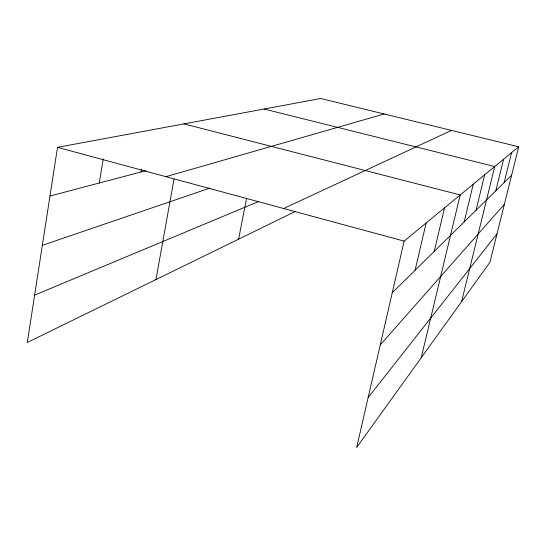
<?xml version="1.0" encoding="UTF-8"?>
<svg xmlns="http://www.w3.org/2000/svg" width="546" height="546" viewBox="0 0 546 546"><rect width="100%" height="100%" fill="white"/><g stroke="black" fill="none" stroke-linecap="round" stroke-linejoin="round"><path stroke-width="0.82" d="M518.7 146.785L404.136 241.107L356.654 447.488L489.946 262.244L518.7 146.785L320.72 98.512L57.507 147.338L27.3 342.472L295.42 211.384M99.249 183.019L103.208 158.961M141.073 171.97L141.503 169.485M155.965 279.566L174.01 179.19M238.602 239.168L246.628 198.096M415.09 270.256L426.139 222.993M434.227 251.413L444.553 207.828M421.205 357.78L460.189 194.956L183.954 123.887M464.141 221.969L473.266 184.193M476.044 210.251L484.671 174.802M461.588 301.651L494.71 166.537L264.039 109.029M495.829 190.772L503.61 159.207M504.142 182.589L511.561 152.662M368.147 397.543L497.01 233.872M380.248 344.935L504.381 204.293M392.26 292.724L511.616 175.232M283.64 208.511L451.467 130.392M34.63 295.133L258.695 201.467M42.335 245.352L210.033 188.063M165.95 176.672L384.186 113.984M49.973 196.028L145.973 170.68M57.507 147.338L404.136 241.107"/></g></svg>
